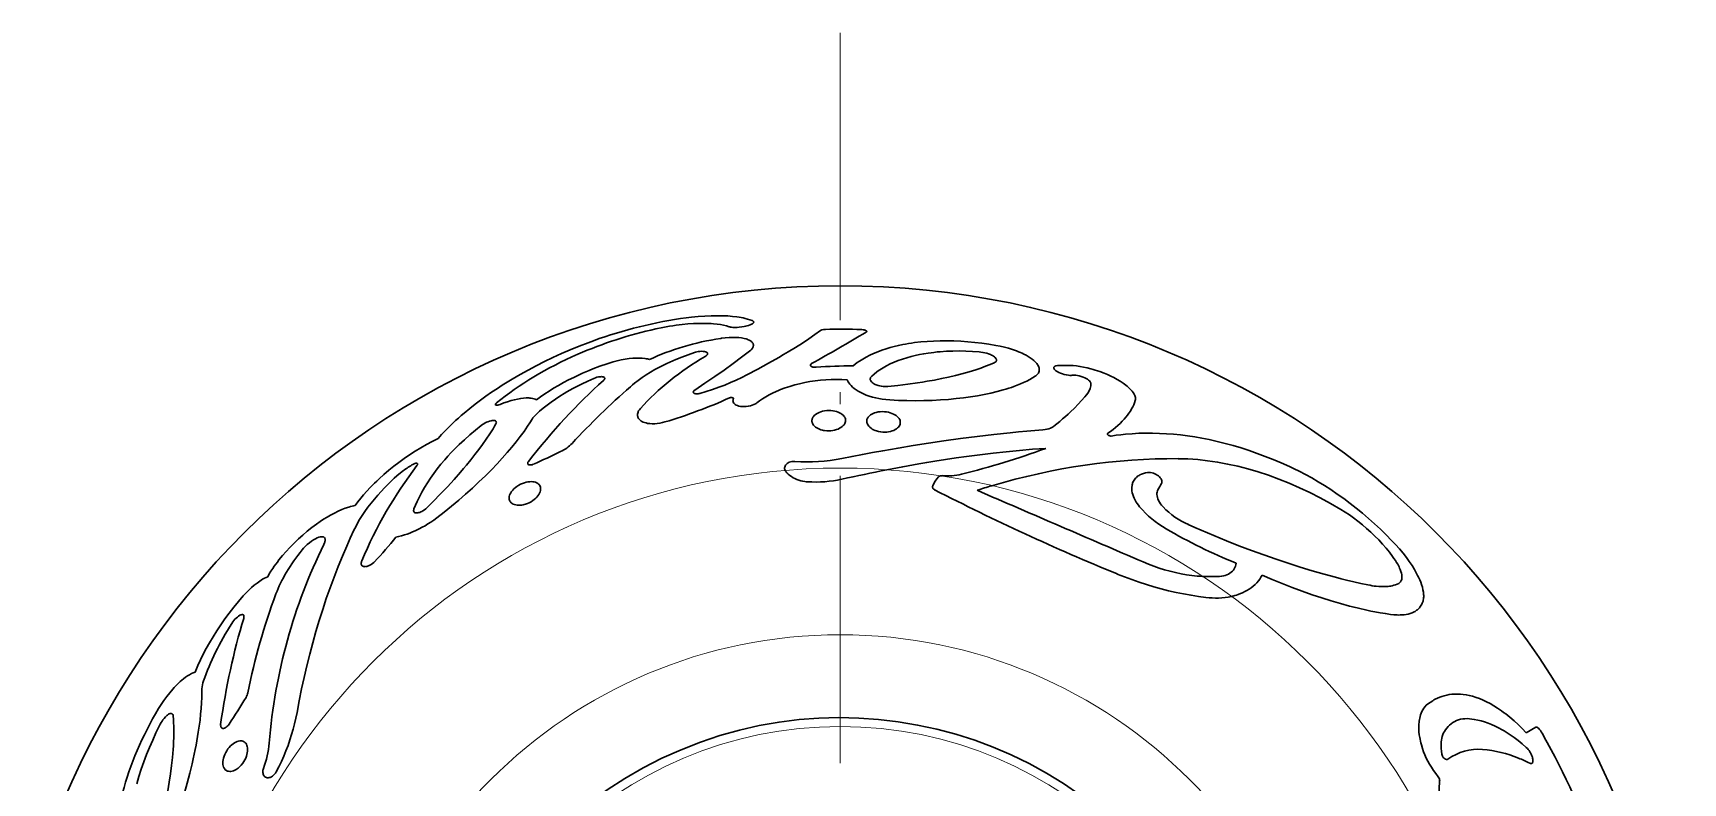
# Model space of a CAD drawing. Extents: x 0 to 594, y 0 to 575.
# Drawn here: x 213 to 281.9, y 543.2 to 574.5 of the extents above; entities that cross this region are included whole.
import ezdxf

# ---------------------------------------------------------------- set-up
doc = ezdxf.new("R2010")
doc.units = 0
doc.linetypes.add('DASHDOT', pattern=[18.5, 12, -3, 0.5, -3])

msp = doc.modelspace()

# ---------------------------------------------------------------- linework, layer by layer
at = {"color": 7, "linetype": 'DASHDOT', "lineweight": 13}
msp.add_line((246.667, 574.531), (246.667, 483.011), dxfattribs=at)
at = {"color": 7, "lineweight": 30, "ltscale": 0.011568}
msp.add_line((275.721, 545.537), (275.32, 545.306), dxfattribs=at)
at = {"color": 7, "lineweight": 30}
for points in [[(242.029, 562.265), (241.917, 562.298), (241.795, 562.327), (241.663, 562.352), (241.523, 562.372), (241.374, 562.387), (241.278, 562.394), (241.178, 562.4), (240.972, 562.405), (240.758, 562.403), (240.536, 562.394), (240.301, 562.378), (240.062, 562.354), (239.819, 562.324), (239.678, 562.304), (239.537, 562.281), (239.253, 562.23), (238.968, 562.171)], [(239.999, 562.602), (240.231, 562.634), (240.461, 562.662), (240.742, 562.69), (241.016, 562.709), (241.283, 562.721), (241.414, 562.724), (241.542, 562.725), (241.759, 562.722), (241.968, 562.713), (242.167, 562.697), (242.356, 562.675), (242.448, 562.661), (242.536, 562.646), (242.619, 562.63), (242.699, 562.612), (242.801, 562.586), (242.898, 562.557), (242.988, 562.525)], [(242.988, 562.525), (243.01, 562.516), (243.025, 562.507), (243.038, 562.497), (243.046, 562.488), (243.052, 562.479), (243.056, 562.465), (243.055, 562.45), (243.049, 562.435), (243.041, 562.423), (243.03, 562.412), (243.001, 562.389), (242.962, 562.366), (242.907, 562.341), (242.842, 562.317), (242.77, 562.296), (242.713, 562.282), (242.653, 562.27), (242.554, 562.253), (242.453, 562.242), (242.361, 562.235), (242.273, 562.234), (242.179, 562.238), (242.133, 562.243), (242.092, 562.249), (242.059, 562.256), (242.029, 562.265)], [(241.68, 561.776), (241.705, 561.78), (241.869, 561.8), (242.031, 561.813), (242.18, 561.818), (242.322, 561.815), (242.44, 561.807), (242.551, 561.794), (242.653, 561.775), (242.746, 561.751), (242.789, 561.737), (242.828, 561.722), (242.865, 561.705), (242.899, 561.688), (242.925, 561.671), (242.95, 561.654), (242.969, 561.638), (242.987, 561.621), (243.009, 561.593), (243.026, 561.564), (243.037, 561.534), (243.042, 561.503), (243.041, 561.475), (243.036, 561.446), (243.026, 561.417), (243.016, 561.396), (243.003, 561.374), (242.971, 561.33), (242.93, 561.286), (242.879, 561.243)], [(242.769, 560.248), (243.231, 560.495), (243.675, 560.738), (244.098, 560.979), (244.301, 561.098), (244.499, 561.215), (244.802, 561.401), (245.09, 561.583), (245.361, 561.762), (245.614, 561.936), (245.848, 562.106)], [(245.848, 562.106), (245.869, 562.118), (245.889, 562.127), (245.913, 562.134), (245.969, 562.146), (246.01, 562.15), (246.054, 562.153)], [(247.21, 560.627), (247.293, 560.696), (247.381, 560.763), (247.473, 560.828), (247.54, 560.872), (247.609, 560.915), (247.753, 560.998), (247.905, 561.077), (248.065, 561.151), (248.233, 561.221), (248.408, 561.286), (248.589, 561.346), (248.754, 561.395), (248.924, 561.44), (249.098, 561.482), (249.277, 561.519), (249.397, 561.541), (249.519, 561.562), (249.646, 561.582), (249.774, 561.599), (250.032, 561.629), (250.299, 561.652), (250.571, 561.667), (250.848, 561.676), (251.129, 561.677), (251.415, 561.671), (251.703, 561.657), (251.993, 561.637), (252.286, 561.609), (252.579, 561.575), (252.874, 561.534), (253.168, 561.486)], [(247.551, 562.146), (247.576, 562.145), (247.626, 562.14), (247.673, 562.132), (247.701, 562.124), (247.726, 562.115), (247.744, 562.106), (247.759, 562.096), (247.768, 562.088), (247.773, 562.08), (247.776, 562.072), (247.776, 562.065), (247.774, 562.058), (247.77, 562.051), (247.761, 562.042), (247.75, 562.034)], [(229.871, 557.597), (230.018, 557.759), (230.171, 557.919), (230.33, 558.078), (230.494, 558.237), (230.606, 558.341), (230.721, 558.445), (230.838, 558.549), (230.958, 558.651), (231.203, 558.855), (231.42, 559.026), (231.643, 559.195), (231.872, 559.362), (232.107, 559.526), (232.348, 559.688), (232.553, 559.82), (232.761, 559.951), (232.973, 560.08), (233.135, 560.175), (233.298, 560.269), (233.63, 560.453), (233.97, 560.632), (234.316, 560.806), (234.668, 560.975), (235.027, 561.139), (235.391, 561.296), (235.761, 561.448), (236.135, 561.595)], [(236.929, 560.717), (237.054, 560.758), (237.18, 560.795), (237.35, 560.84), (237.519, 560.877), (237.686, 560.908), (237.85, 560.931), (238.01, 560.947), (238.145, 560.954), (238.275, 560.955), (238.397, 560.949), (238.511, 560.937), (238.565, 560.928), (238.616, 560.918), (238.663, 560.907), (238.708, 560.894)], [(240.581, 561.186), (240.315, 561.095), (240.054, 560.999), (239.8, 560.896), (239.554, 560.789), (239.433, 560.733), (239.315, 560.676), (239.117, 560.576), (238.925, 560.471), (238.74, 560.364), (238.563, 560.253), (238.393, 560.14), (238.231, 560.024), (238.077, 559.905), (237.988, 559.832), (237.903, 559.759)], [(241.033, 561.026), (241.073, 561.054), (241.091, 561.069), (241.106, 561.084), (241.116, 561.097), (241.123, 561.11), (241.13, 561.13), (241.13, 561.15), (241.122, 561.168), (241.108, 561.185), (241.096, 561.194), (241.081, 561.203), (241.045, 561.217), (241.001, 561.228), (240.94, 561.235), (240.873, 561.236), (240.8, 561.232), (240.738, 561.224), (240.675, 561.212), (240.627, 561.2), (240.581, 561.186)], [(242.879, 561.243), (242.717, 561.116), (242.549, 560.987), (242.196, 560.724), (241.822, 560.455), (241.428, 560.18), (241.018, 559.901), (240.591, 559.618)], [(247.984, 560.199), (248.087, 560.288), (248.198, 560.374), (248.26, 560.42), (248.325, 560.464), (248.393, 560.508), (248.462, 560.55), (248.607, 560.632), (248.76, 560.709), (248.92, 560.781), (249.088, 560.848), (249.263, 560.911), (249.444, 560.968), (249.632, 561.02), (249.802, 561.062), (249.976, 561.099), (250.155, 561.133), (250.338, 561.162), (250.461, 561.179), (250.585, 561.194), (250.714, 561.208), (250.843, 561.219), (251.105, 561.237), (251.371, 561.247), (251.642, 561.25), (251.916, 561.245), (252.193, 561.233), (252.473, 561.214)], [(252.473, 561.214), (252.541, 561.206), (252.625, 561.194), (252.708, 561.176), (252.785, 561.156), (252.859, 561.133), (252.948, 561.098), (252.989, 561.08), (253.027, 561.06), (253.073, 561.032), (253.113, 561.003), (253.145, 560.973), (253.171, 560.943), (253.181, 560.927), (253.188, 560.912), (253.195, 560.892), (253.197, 560.872), (253.196, 560.853), (253.192, 560.84), (253.185, 560.826), (253.177, 560.814), (253.166, 560.801), (253.138, 560.779), (253.102, 560.76)], [(253.168, 561.486), (253.347, 561.451), (253.524, 561.41), (253.698, 561.363), (253.867, 561.311), (254.029, 561.253), (254.111, 561.22), (254.191, 561.187), (254.266, 561.153), (254.339, 561.118), (254.433, 561.069), (254.521, 561.019), (254.602, 560.967), (254.686, 560.907), (254.761, 560.846), (254.826, 560.785), (254.855, 560.753), (254.881, 560.722), (254.904, 560.691), (254.923, 560.661), (254.946, 560.621), (254.963, 560.58), (254.976, 560.541), (254.983, 560.496), (254.984, 560.452), (254.978, 560.409), (254.964, 560.368), (254.945, 560.329), (254.923, 560.297), (254.897, 560.267), (254.867, 560.239), (254.841, 560.218), (254.814, 560.198)], [(233.979, 559.212), (234.149, 559.336), (234.326, 559.459), (234.509, 559.579), (234.698, 559.696), (234.9, 559.814), (235.107, 559.929), (235.32, 560.041), (235.538, 560.149), (235.76, 560.254), (235.902, 560.318), (236.044, 560.38), (236.189, 560.44), (236.335, 560.499), (236.63, 560.612), (236.929, 560.717)], [(245.472, 560.72), (245.448, 560.703), (245.432, 560.685), (245.427, 560.675), (245.424, 560.665), (245.424, 560.649), (245.431, 560.634), (245.443, 560.619), (245.454, 560.61), (245.468, 560.601), (245.502, 560.586), (245.525, 560.58), (245.55, 560.574), (245.604, 560.568), (245.635, 560.568), (245.667, 560.569)], [(253.102, 560.76), (252.927, 560.684), (252.741, 560.611), (252.545, 560.539), (252.339, 560.47), (252.199, 560.425), (252.055, 560.382), (251.904, 560.338), (251.75, 560.296), (251.478, 560.226), (251.196, 560.16), (250.904, 560.097), (250.604, 560.038), (250.295, 559.983), (250.099, 559.951), (249.9, 559.92), (249.495, 559.863), (249.081, 559.813), (248.659, 559.77)], [(256.358, 560.236), (256.31, 560.232), (256.256, 560.232), (256.198, 560.237), (256.114, 560.249), (256.028, 560.268), (255.945, 560.293), (255.865, 560.323), (255.797, 560.353), (255.736, 560.387), (255.704, 560.407), (255.676, 560.427), (255.643, 560.454), (255.617, 560.482), (255.599, 560.508), (255.592, 560.522), (255.588, 560.536), (255.587, 560.548), (255.587, 560.559), (255.591, 560.574), (255.599, 560.588), (255.611, 560.6), (255.626, 560.61), (255.643, 560.619), (255.664, 560.626), (255.688, 560.632), (255.742, 560.639)], [(256.259, 560.648), (256.393, 560.641), (256.533, 560.627), (256.678, 560.607), (256.827, 560.58), (256.978, 560.547), (257.13, 560.509), (257.226, 560.482), (257.322, 560.454), (257.512, 560.39), (257.699, 560.319), (257.836, 560.262), (257.969, 560.202), (258.098, 560.138), (258.235, 560.064), (258.365, 559.987), (258.486, 559.907), (258.597, 559.825), (258.648, 559.784), (258.697, 559.743), (258.756, 559.688), (258.81, 559.633), (258.858, 559.578), (258.905, 559.515), (258.943, 559.453), (258.958, 559.423), (258.971, 559.393), (258.987, 559.347), (258.997, 559.302), (259.001, 559.26), (258.998, 559.219), (258.99, 559.179)], [(236.384, 560.108), (236.122, 559.992), (235.866, 559.871), (235.617, 559.744), (235.495, 559.678), (235.374, 559.611), (235.257, 559.544), (235.141, 559.475), (234.953, 559.357), (234.771, 559.237), (234.595, 559.114), (234.427, 558.989), (234.266, 558.861), (234.113, 558.731), (234.031, 558.658), (233.951, 558.583)], [(236.781, 560.023), (236.806, 560.048), (236.823, 560.073), (236.833, 560.097), (236.834, 560.115), (236.829, 560.132), (236.817, 560.146), (236.8, 560.158), (236.773, 560.169), (236.738, 560.176), (236.697, 560.178), (236.664, 560.177), (236.628, 560.174), (236.568, 560.165), (236.504, 560.15), (236.441, 560.13), (236.384, 560.108)], [(240.591, 559.618), (240.568, 559.6), (240.55, 559.582), (240.537, 559.563), (240.532, 559.546), (240.531, 559.529), (240.536, 559.514), (240.542, 559.505), (240.55, 559.496), (240.561, 559.487), (240.575, 559.479), (240.606, 559.468), (240.629, 559.463), (240.653, 559.46), (240.693, 559.459), (240.736, 559.462), (240.778, 559.47), (240.799, 559.475)], [(240.799, 559.475), (241.069, 559.556), (241.334, 559.642), (241.594, 559.733), (241.846, 559.829), (242.091, 559.928), (242.327, 560.032), (242.553, 560.138), (242.769, 560.248)], [(246.96, 560.051), (246.736, 560.06), (246.511, 560.062), (246.286, 560.057), (246.062, 560.046), (245.839, 560.027), (245.618, 560.002), (245.4, 559.97), (245.185, 559.931), (244.974, 559.885), (244.767, 559.833), (244.566, 559.774), (244.371, 559.71), (244.181, 559.639), (244.089, 559.602), (243.999, 559.563), (243.847, 559.492), (243.701, 559.418), (243.561, 559.339), (243.427, 559.257), (243.3, 559.172), (243.18, 559.083)], [(248.739, 559.208), (248.578, 559.221), (248.419, 559.242), (248.283, 559.265), (248.15, 559.293), (248.014, 559.328), (247.884, 559.367), (247.759, 559.412), (247.64, 559.461), (247.528, 559.514), (247.424, 559.571), (247.328, 559.631), (247.251, 559.687), (247.181, 559.745), (247.12, 559.804), (247.067, 559.865), (247.022, 559.926), (247.003, 559.958), (246.986, 559.989), (246.972, 560.02), (246.96, 560.051)], [(248.659, 559.77), (248.604, 559.766), (248.547, 559.765), (248.468, 559.768), (248.389, 559.777), (248.316, 559.79), (248.247, 559.807), (248.17, 559.833), (248.133, 559.848), (248.099, 559.865), (248.068, 559.882), (248.04, 559.9), (248, 559.931), (247.968, 559.964), (247.944, 559.999), (247.935, 560.016), (247.929, 560.034), (247.925, 560.052), (247.923, 560.069), (247.924, 560.092), (247.928, 560.115), (247.937, 560.137), (247.946, 560.153), (247.957, 560.169), (247.984, 560.199)], [(254.814, 560.198), (254.703, 560.128), (254.584, 560.06), (254.456, 559.993), (254.321, 559.929), (254.195, 559.874), (254.063, 559.821), (253.925, 559.769), (253.818, 559.732), (253.708, 559.695), (253.59, 559.658), (253.469, 559.623), (253.219, 559.555), (252.957, 559.492), (252.684, 559.435), (252.402, 559.382), (252.112, 559.335), (251.813, 559.294), (251.507, 559.259), (251.195, 559.23), (250.857, 559.205), (250.513, 559.187), (250.163, 559.177), (249.81, 559.174), (249.454, 559.178), (249.097, 559.189), (248.739, 559.208)], [(257.131, 559.908), (257.129, 559.921), (257.124, 559.935), (257.116, 559.952), (257.105, 559.968), (257.077, 560.001), (257.04, 560.034), (256.993, 560.067), (256.94, 560.099), (256.882, 560.129), (256.809, 560.16), (256.732, 560.187), (256.654, 560.21), (256.579, 560.226), (256.505, 560.236), (256.438, 560.24), (256.396, 560.24), (256.358, 560.236)], [(232.32, 559.085), (232.294, 559.061), (232.276, 559.039), (232.27, 559.029), (232.266, 559.019), (232.265, 559.007), (232.269, 558.997), (232.279, 558.989), (232.288, 558.985), (232.3, 558.982), (232.33, 558.982), (232.365, 558.986), (232.417, 559), (232.473, 559.02)], [(232.473, 559.02), (232.624, 559.079), (232.775, 559.132), (232.924, 559.178), (233.061, 559.215), (233.194, 559.245), (233.323, 559.267), (233.444, 559.282), (233.556, 559.289), (233.66, 559.289), (233.708, 559.286), (233.755, 559.281), (233.82, 559.27), (233.879, 559.255), (233.932, 559.235), (233.979, 559.212)], [(242.204, 559.25), (242.206, 559.258), (242.207, 559.265), (242.205, 559.273), (242.202, 559.28), (242.195, 559.287), (242.187, 559.293), (242.175, 559.299), (242.161, 559.304), (242.137, 559.308), (242.11, 559.308), (242.082, 559.304), (242.064, 559.299), (242.046, 559.292)], [(243.18, 559.083), (243.154, 559.064), (243.126, 559.046), (243.063, 559.012), (242.993, 558.983), (242.916, 558.959), (242.83, 558.94), (242.741, 558.928), (242.656, 558.925), (242.573, 558.928), (242.503, 558.936), (242.438, 558.95), (242.378, 558.969), (242.325, 558.993), (242.284, 559.018), (242.249, 559.046), (242.222, 559.077), (242.202, 559.11), (242.191, 559.143), (242.187, 559.178), (242.192, 559.214), (242.204, 559.25)], [(255.589, 558.107), (255.835, 558.309), (255.957, 558.412), (256.076, 558.516), (256.183, 558.612), (256.288, 558.709), (256.452, 558.867), (256.607, 559.025), (256.752, 559.182), (256.887, 559.337), (256.95, 559.415), (257.01, 559.492)], [(232.288, 558.213), (232.23, 558.11), (232.168, 558.005), (232.034, 557.791), (231.888, 557.57), (231.729, 557.343), (231.577, 557.134), (231.414, 556.922), (231.243, 556.706), (231.063, 556.486), (230.939, 556.338), (230.81, 556.189), (230.544, 555.888), (230.264, 555.583), (229.973, 555.278), (229.67, 554.971), (229.356, 554.664)], [(233.801, 558.403), (233.71, 558.256), (233.612, 558.105), (233.466, 557.893), (233.307, 557.677), (233.136, 557.456), (232.953, 557.231), (232.76, 557.004), (232.556, 556.774), (232.343, 556.543), (232.1, 556.29), (231.847, 556.036), (231.582, 555.781), (231.308, 555.526), (231.025, 555.272), (230.733, 555.019), (230.433, 554.769), (230.127, 554.522), (229.815, 554.279)], [(231.672, 558.139), (231.724, 558.176), (231.779, 558.212), (231.84, 558.245), (231.897, 558.272), (231.955, 558.296), (232.027, 558.321), (232.097, 558.338), (232.131, 558.343), (232.163, 558.347), (232.19, 558.347), (232.214, 558.346), (232.244, 558.341), (232.269, 558.331), (232.288, 558.318), (232.301, 558.301), (232.306, 558.285), (232.307, 558.266), (232.303, 558.246), (232.297, 558.23), (232.288, 558.213)], [(239.348, 558.285), (239.243, 558.257), (239.136, 558.235), (239.029, 558.219), (238.924, 558.211), (238.819, 558.209), (238.719, 558.215), (238.67, 558.221), (238.624, 558.228), (238.557, 558.243), (238.495, 558.261), (238.438, 558.283), (238.386, 558.308), (238.336, 558.339), (238.294, 558.374), (238.259, 558.411), (238.245, 558.431), (238.232, 558.452), (238.219, 558.481), (238.209, 558.51), (238.203, 558.541), (238.2, 558.578), (238.203, 558.615), (238.211, 558.654), (238.223, 558.692), (238.235, 558.718), (238.248, 558.744), (238.282, 558.796), (238.324, 558.848)], [(245.487, 558.328), (245.487, 558.359), (245.491, 558.389), (245.499, 558.42), (245.508, 558.443), (245.519, 558.465), (245.531, 558.488), (245.546, 558.51), (245.581, 558.551), (245.623, 558.59), (245.672, 558.626), (245.727, 558.659), (245.789, 558.688), (245.856, 558.713), (245.934, 558.736), (246.018, 558.752), (246.103, 558.763), (246.189, 558.767), (246.276, 558.764), (246.36, 558.756), (246.437, 558.742), (246.51, 558.724), (246.579, 558.7), (246.639, 558.674), (246.693, 558.644), (246.742, 558.611), (246.787, 558.572), (246.825, 558.53), (246.841, 558.509), (246.854, 558.487), (246.871, 558.453), (246.882, 558.419), (246.889, 558.385), (246.891, 558.35)], [(246.891, 558.35), (246.887, 558.305), (246.875, 558.26), (246.855, 558.216), (246.827, 558.173), (246.792, 558.132), (246.75, 558.093), (246.699, 558.055), (246.641, 558.021), (246.577, 557.99), (246.508, 557.965), (246.435, 557.944), (246.357, 557.928), (246.274, 557.918), (246.189, 557.914), (246.104, 557.916), (246.013, 557.926), (245.968, 557.934), (245.924, 557.943), (245.861, 557.961), (245.801, 557.982), (245.745, 558.007), (245.694, 558.036), (245.641, 558.071), (245.596, 558.11), (245.558, 558.151), (245.528, 558.193), (245.506, 558.238), (245.498, 558.26), (245.492, 558.282), (245.488, 558.305), (245.487, 558.328)], [(247.776, 558.331), (247.779, 558.361), (247.786, 558.392), (247.796, 558.422), (247.806, 558.444), (247.819, 558.465), (247.833, 558.487), (247.849, 558.507), (247.887, 558.546), (247.932, 558.581), (247.984, 558.614), (248.042, 558.642), (248.105, 558.667), (248.174, 558.686), (248.254, 558.703), (248.338, 558.713), (248.425, 558.717), (248.511, 558.714), (248.596, 558.705), (248.68, 558.69), (248.756, 558.67), (248.827, 558.646), (248.894, 558.617), (248.951, 558.587), (249.004, 558.553), (249.05, 558.516), (249.092, 558.473), (249.126, 558.429), (249.14, 558.406), (249.152, 558.383), (249.166, 558.349), (249.174, 558.314), (249.179, 558.279), (249.178, 558.245)], [(249.178, 558.245), (249.17, 558.2), (249.155, 558.156), (249.131, 558.113), (249.1, 558.073), (249.062, 558.034), (249.017, 557.998), (248.963, 557.965), (248.903, 557.935), (248.837, 557.91), (248.766, 557.89), (248.691, 557.874), (248.613, 557.865), (248.529, 557.861), (248.445, 557.863), (248.36, 557.872), (248.269, 557.889), (248.225, 557.9), (248.183, 557.913), (248.121, 557.936), (248.063, 557.962), (248.009, 557.991), (247.96, 558.023), (247.911, 558.063), (247.869, 558.104), (247.834, 558.148), (247.807, 558.193), (247.789, 558.239), (247.783, 558.262), (247.778, 558.285), (247.776, 558.308), (247.776, 558.331)], [(226.417, 554.804), (226.525, 554.952), (226.641, 555.1), (226.765, 555.249), (226.896, 555.398), (227.034, 555.546), (227.122, 555.637), (227.213, 555.728), (227.309, 555.82), (227.406, 555.911), (227.605, 556.09), (227.812, 556.266), (228.022, 556.434), (228.238, 556.598), (228.459, 556.758), (228.686, 556.912), (228.917, 557.062), (229.152, 557.205), (229.389, 557.343), (229.629, 557.474), (229.871, 557.597)], [(228.865, 554.652), (228.93, 554.809), (229, 554.967), (229.095, 555.162), (229.198, 555.358), (229.31, 555.553), (229.431, 555.748), (229.559, 555.942), (229.696, 556.136), (229.841, 556.328), (229.994, 556.519), (230.155, 556.709), (230.28, 556.851), (230.41, 556.992), (230.544, 557.131), (230.647, 557.235), (230.752, 557.338), (230.86, 557.441), (230.97, 557.543), (231.195, 557.745), (231.43, 557.943), (231.672, 558.139)], [(246.735, 556.762), (247.167, 556.846), (247.598, 556.928), (248.021, 557.006), (248.444, 557.082), (249.082, 557.193), (249.72, 557.299), (250.355, 557.399), (250.989, 557.493), (251.69, 557.59), (252.388, 557.68), (253.082, 557.762), (253.772, 557.835), (254.118, 557.869), (254.463, 557.901), (254.8, 557.93), (255.137, 557.957)], [(255.137, 557.957), (255.222, 557.966), (255.302, 557.981), (255.377, 558), (255.445, 558.024), (255.507, 558.053), (255.562, 558.086), (255.589, 558.107)], [(257.839, 557.813), (257.829, 557.803), (257.826, 557.791), (257.828, 557.776), (257.836, 557.761), (257.852, 557.744), (257.874, 557.727), (257.9, 557.714), (257.932, 557.703), (257.964, 557.698), (257.988, 557.699)], [(257.988, 557.699), (258.187, 557.729), (258.387, 557.754), (258.589, 557.775), (258.865, 557.797), (259.144, 557.812), (259.427, 557.819), (259.712, 557.819), (260, 557.811), (260.29, 557.796), (260.583, 557.773), (260.878, 557.743), (261.176, 557.705), (261.475, 557.66), (261.775, 557.607), (262.078, 557.547), (262.298, 557.499), (262.52, 557.447), (262.742, 557.391), (262.909, 557.346), (263.076, 557.3), (263.41, 557.2), (263.746, 557.092), (264.082, 556.975), (264.418, 556.85), (264.754, 556.717), (265.09, 556.576), (265.426, 556.427)], [(255.251, 557.183), (254.705, 557.143), (254.156, 557.097), (253.606, 557.044), (253.055, 556.984), (252.502, 556.918), (251.948, 556.846), (251.505, 556.784), (251.06, 556.719), (250.616, 556.649), (250.283, 556.594), (249.949, 556.537), (249.282, 556.418), (248.615, 556.29)], [(228.372, 556.223), (228.151, 556.031), (228.044, 555.934), (227.939, 555.836), (227.786, 555.687), (227.637, 555.537), (227.494, 555.386), (227.357, 555.234), (227.211, 555.063), (227.072, 554.893), (226.941, 554.721), (226.818, 554.549), (226.704, 554.378), (226.597, 554.207), (226.512, 554.059), (226.432, 553.911), (226.36, 553.765)], [(228.987, 556.461), (229.007, 556.491), (229.012, 556.505), (229.016, 556.517), (229.016, 556.528), (229.015, 556.537), (229.011, 556.545), (229.005, 556.551), (228.998, 556.556), (228.989, 556.559), (228.967, 556.562), (228.939, 556.559), (228.898, 556.549), (228.852, 556.53), (228.816, 556.512), (228.78, 556.49)], [(233.851, 556.518), (233.807, 556.502), (233.781, 556.495), (233.757, 556.491), (233.733, 556.489), (233.694, 556.491), (233.677, 556.494), (233.662, 556.499), (233.641, 556.511), (233.626, 556.527), (233.617, 556.546), (233.616, 556.564), (233.619, 556.582), (233.626, 556.602), (233.635, 556.618), (233.645, 556.633)], [(244.368, 556.263), (244.355, 556.297), (244.348, 556.332), (244.347, 556.367), (244.353, 556.403), (244.366, 556.442), (244.387, 556.48), (244.416, 556.516), (244.452, 556.549), (244.494, 556.578), (244.542, 556.602), (244.595, 556.621), (244.654, 556.635), (244.715, 556.641), (244.776, 556.641)], [(245.305, 555.786), (245.245, 555.791), (245.186, 555.799), (245.101, 555.813), (245.018, 555.832), (244.938, 555.855), (244.86, 555.883), (244.778, 555.918), (244.7, 555.958), (244.627, 556.003), (244.559, 556.053), (244.497, 556.106), (244.441, 556.164), (244.391, 556.224)], [(259.507, 556.175), (259.418, 556.159), (259.333, 556.136), (259.255, 556.108), (259.183, 556.073), (259.149, 556.054), (259.117, 556.034), (259.077, 556.004), (259.04, 555.973), (259.006, 555.939), (258.971, 555.899), (258.941, 555.857), (258.915, 555.812), (258.893, 555.765), (258.881, 555.732), (258.87, 555.699), (258.861, 555.665), (258.855, 555.63), (258.846, 555.558), (258.846, 555.483), (258.853, 555.406), (258.867, 555.328), (258.887, 555.253), (258.913, 555.176), (258.946, 555.099), (258.985, 555.021), (259.03, 554.943), (259.074, 554.877), (259.122, 554.811), (259.174, 554.746)], [(260.086, 555.713), (260.1, 555.74), (260.106, 555.77), (260.107, 555.803), (260.101, 555.837), (260.088, 555.872), (260.066, 555.913), (260.037, 555.954), (260, 555.994), (259.957, 556.032), (259.909, 556.067), (259.859, 556.097), (259.806, 556.123), (259.751, 556.145), (259.695, 556.161), (259.628, 556.175), (259.596, 556.178), (259.565, 556.179), (259.535, 556.178), (259.507, 556.175)], [(265.426, 556.427), (265.628, 556.332), (265.831, 556.232), (266.096, 556.094), (266.362, 555.946), (266.628, 555.791), (266.893, 555.628), (267.155, 555.459), (267.426, 555.275), (267.695, 555.084), (267.96, 554.886), (268.223, 554.682), (268.481, 554.471), (268.735, 554.255), (268.984, 554.033), (269.228, 553.806), (269.467, 553.575), (269.699, 553.34)], [(232.871, 554.985), (232.858, 555.013), (232.849, 555.042), (232.843, 555.074), (232.841, 555.098), (232.841, 555.123), (232.842, 555.148), (232.846, 555.174), (232.86, 555.226), (232.881, 555.28), (232.91, 555.333), (232.946, 555.387), (232.989, 555.44), (233.039, 555.491), (233.101, 555.545), (233.169, 555.596), (233.242, 555.642), (233.318, 555.683), (233.397, 555.718), (233.477, 555.747), (233.552, 555.767), (233.626, 555.782), (233.699, 555.791), (233.764, 555.793), (233.826, 555.789), (233.884, 555.781), (233.942, 555.765), (233.994, 555.744), (234.017, 555.731), (234.039, 555.717), (234.068, 555.694), (234.093, 555.668), (234.114, 555.64), (234.13, 555.61)], [(234.13, 555.61), (234.146, 555.568), (234.154, 555.522), (234.155, 555.474), (234.149, 555.423), (234.135, 555.371), (234.113, 555.317), (234.083, 555.261), (234.046, 555.206), (234.001, 555.151), (233.95, 555.098), (233.892, 555.048), (233.829, 555), (233.758, 554.955), (233.683, 554.915), (233.605, 554.881), (233.518, 554.85), (233.474, 554.838), (233.431, 554.827), (233.366, 554.816), (233.303, 554.81), (233.241, 554.808), (233.183, 554.811), (233.121, 554.821), (233.063, 554.836), (233.011, 554.856), (232.966, 554.882), (232.927, 554.912), (232.91, 554.929), (232.895, 554.947), (232.882, 554.965), (232.871, 554.985)], [(250.613, 555.452), (250.58, 555.473), (250.566, 555.486), (250.553, 555.499), (250.543, 555.514), (250.534, 555.529), (250.526, 555.552), (250.523, 555.575), (250.525, 555.598), (250.532, 555.62)], [(260.155, 554.737), (260.093, 554.807), (260.043, 554.873), (260, 554.939), (259.965, 555.006), (259.936, 555.072), (259.915, 555.137), (259.903, 555.196), (259.897, 555.253), (259.898, 555.308), (259.905, 555.36), (259.919, 555.409), (259.938, 555.455)], [(222.759, 551.822), (222.824, 551.937), (222.895, 552.053), (222.972, 552.171), (223.031, 552.258), (223.093, 552.345), (223.16, 552.435), (223.229, 552.525), (223.372, 552.702), (223.524, 552.877), (223.684, 553.05), (223.857, 553.227), (224.037, 553.399), (224.222, 553.565), (224.411, 553.725), (224.604, 553.877), (224.701, 553.951), (224.799, 554.022), (224.946, 554.124), (225.093, 554.22), (225.24, 554.311), (225.386, 554.396), (225.543, 554.48), (225.698, 554.557), (225.851, 554.625), (225.999, 554.684), (226.144, 554.733), (226.216, 554.755), (226.287, 554.774), (226.352, 554.79), (226.417, 554.804)], [(229.815, 554.279), (229.697, 554.191), (229.575, 554.107), (229.451, 554.026), (229.331, 553.954), (229.211, 553.886), (229.09, 553.822), (229.006, 553.78), (228.922, 553.741), (228.81, 553.692), (228.698, 553.647), (228.587, 553.606), (228.464, 553.566), (228.344, 553.531), (228.225, 553.502), (228.111, 553.479)], [(229.356, 554.664), (229.302, 554.618), (229.243, 554.576), (229.198, 554.55), (229.152, 554.527), (229.111, 554.511), (229.07, 554.499), (229.024, 554.489), (228.98, 554.486), (228.942, 554.489), (228.915, 554.497), (228.892, 554.508), (228.874, 554.524), (228.861, 554.543), (228.853, 554.566), (228.851, 554.592), (228.855, 554.621), (228.865, 554.652)], [(267.578, 554.631), (267.755, 554.522), (267.932, 554.405), (268.107, 554.28), (268.293, 554.141), (268.476, 553.994), (268.655, 553.842), (268.829, 553.685), (268.998, 553.522), (269.161, 553.357), (269.317, 553.188), (269.465, 553.017), (269.604, 552.845), (269.734, 552.673), (269.795, 552.587), (269.853, 552.501)], [(226.36, 553.765), (226.208, 553.436), (226.059, 553.104), (225.877, 552.678), (225.7, 552.245), (225.529, 551.807), (225.365, 551.362), (225.206, 550.911), (225.054, 550.455), (224.908, 549.994), (224.769, 549.528), (224.636, 549.057), (224.51, 548.582), (224.391, 548.103), (224.278, 547.62), (224.172, 547.134), (224.074, 546.644), (223.982, 546.151)], [(225.103, 553.168), (225.131, 553.231), (225.142, 553.26), (225.15, 553.289), (225.156, 553.325), (225.159, 553.358), (225.157, 553.388), (225.153, 553.405), (225.148, 553.42), (225.139, 553.438), (225.127, 553.454), (225.112, 553.467), (225.099, 553.475), (225.084, 553.482), (225.051, 553.49), (225.03, 553.492), (225.007, 553.492), (224.98, 553.49), (224.951, 553.485), (224.893, 553.47), (224.829, 553.447), (224.75, 553.409), (224.667, 553.362), (224.583, 553.307), (224.5, 553.244), (224.408, 553.167), (224.321, 553.084), (224.258, 553.016), (224.199, 552.948)], [(268.704, 551.48), (268.415, 551.542), (268.12, 551.609), (267.817, 551.681), (267.586, 551.739), (267.352, 551.8), (266.874, 551.93), (266.384, 552.071), (265.884, 552.223), (265.373, 552.386), (264.87, 552.554), (264.359, 552.732), (263.843, 552.919), (263.32, 553.117), (262.795, 553.323), (262.266, 553.539), (261.737, 553.764), (261.472, 553.88), (261.207, 553.998)], [(269.699, 553.34), (269.866, 553.163), (270.024, 552.984), (270.173, 552.804), (270.314, 552.623), (270.436, 552.454), (270.549, 552.286), (270.651, 552.12), (270.699, 552.038), (270.743, 551.956), (270.785, 551.877), (270.823, 551.798), (270.87, 551.694), (270.911, 551.593), (270.947, 551.494), (270.981, 551.384), (271.007, 551.278), (271.025, 551.176), (271.034, 551.08), (271.036, 551.033), (271.036, 550.988), (271.034, 550.945), (271.03, 550.904), (271.021, 550.85), (271.009, 550.8), (270.993, 550.752)], [(227.219, 552.45), (227.189, 552.42), (227.136, 552.376), (227.081, 552.336), (227.023, 552.302), (226.962, 552.274), (226.931, 552.263), (226.901, 552.254), (226.873, 552.248), (226.847, 552.244), (226.823, 552.242), (226.8, 552.243), (226.772, 552.246), (226.746, 552.253), (226.724, 552.264), (226.702, 552.279), (226.686, 552.298), (226.673, 552.321), (226.666, 552.347), (226.663, 552.374), (226.664, 552.404), (226.67, 552.435), (226.677, 552.459), (226.687, 552.485)], [(261.805, 551.835), (261.693, 551.842), (261.581, 551.851), (261.355, 551.876), (261.128, 551.908), (260.901, 551.949), (260.673, 551.997), (260.445, 552.052), (260.218, 552.116), (259.992, 552.186), (259.767, 552.263), (259.544, 552.348), (259.322, 552.439)], [(263.203, 552.39), (263.193, 552.325), (263.176, 552.264), (263.153, 552.205), (263.124, 552.151), (263.088, 552.099), (263.048, 552.052), (263.001, 552.009), (262.947, 551.968), (262.887, 551.932), (262.822, 551.901), (262.752, 551.876), (262.677, 551.856), (262.598, 551.842), (262.515, 551.835)], [(269.853, 552.501), (269.904, 552.421), (269.951, 552.343), (270.008, 552.236), (270.033, 552.182), (270.055, 552.129), (270.074, 552.081), (270.089, 552.035), (270.109, 551.965), (270.122, 551.899), (270.128, 551.837), (270.128, 551.779), (270.121, 551.727), (270.107, 551.68), (270.098, 551.659), (270.087, 551.638), (270.071, 551.613), (270.052, 551.591), (270.03, 551.571), (270.012, 551.558), (269.992, 551.546)], [(221.737, 551.018), (221.859, 551.152), (221.968, 551.263), (222.079, 551.367), (222.192, 551.464), (222.311, 551.558), (222.428, 551.642), (222.486, 551.68), (222.543, 551.715), (222.618, 551.756), (222.689, 551.792), (222.759, 551.822)], [(261.94, 550.957), (261.63, 550.997), (261.319, 551.046), (261.008, 551.102), (260.697, 551.166), (260.385, 551.237), (260.074, 551.316), (259.764, 551.402), (259.455, 551.495), (259.147, 551.595), (258.841, 551.702), (258.537, 551.816), (258.234, 551.936)], [(264.286, 551.888), (264.24, 551.804), (264.188, 551.723), (264.131, 551.646), (264.065, 551.569), (263.993, 551.496), (263.916, 551.427), (263.833, 551.363), (263.746, 551.302), (263.653, 551.246), (263.566, 551.199), (263.475, 551.155), (263.38, 551.115), (263.282, 551.079), (263.215, 551.057), (263.146, 551.037), (263.005, 551.001)], [(269.647, 550.249), (269.437, 550.28), (269.222, 550.316), (269.002, 550.356), (268.834, 550.389), (268.664, 550.425), (268.316, 550.505), (268.131, 550.55), (267.944, 550.598), (267.563, 550.701), (267.174, 550.815), (266.777, 550.939), (266.373, 551.073), (265.964, 551.217), (265.549, 551.371), (265.131, 551.534), (264.71, 551.706), (264.286, 551.888)], [(269.992, 551.546), (269.929, 551.514), (269.862, 551.487), (269.79, 551.464), (269.714, 551.445), (269.662, 551.435), (269.609, 551.426), (269.551, 551.419), (269.491, 551.414), (269.369, 551.409), (269.267, 551.41), (269.162, 551.415), (269.052, 551.425), (268.969, 551.435), (268.883, 551.448), (268.795, 551.463), (268.704, 551.48)], [(219.727, 547.842), (219.784, 547.98), (219.844, 548.118), (219.951, 548.352), (220.068, 548.587), (220.192, 548.823), (220.325, 549.059), (220.474, 549.311), (220.633, 549.561), (220.799, 549.81), (220.973, 550.058), (221.154, 550.303), (221.342, 550.545), (221.536, 550.784), (221.737, 551.018)], [(270.993, 550.752), (270.978, 550.715), (270.962, 550.68), (270.937, 550.634), (270.91, 550.591), (270.88, 550.551), (270.855, 550.522), (270.829, 550.494), (270.801, 550.468), (270.772, 550.443), (270.741, 550.419), (270.709, 550.397), (270.674, 550.375), (270.637, 550.355), (270.561, 550.319), (270.479, 550.289), (270.392, 550.265), (270.299, 550.246), (270.222, 550.235), (270.141, 550.227), (270.057, 550.224), (269.993, 550.223), (269.927, 550.224), (269.79, 550.233), (269.647, 550.249)], [(221.754, 550.083), (221.764, 550.122), (221.767, 550.157), (221.765, 550.188), (221.761, 550.2), (221.756, 550.212), (221.744, 550.226), (221.727, 550.236), (221.707, 550.241), (221.692, 550.242), (221.675, 550.24), (221.657, 550.236), (221.637, 550.23), (221.596, 550.211), (221.544, 550.18), (221.491, 550.14), (221.436, 550.092), (221.39, 550.045), (221.346, 549.996), (221.298, 549.935), (221.256, 549.873)], [(218.203, 546.317), (218.312, 546.491), (218.426, 546.659), (218.544, 546.822), (218.666, 546.978), (218.791, 547.125), (218.855, 547.196), (218.92, 547.264), (218.982, 547.328), (219.045, 547.389), (219.106, 547.445), (219.166, 547.498), (219.245, 547.563), (219.324, 547.623), (219.402, 547.677), (219.487, 547.731), (219.57, 547.776), (219.65, 547.813), (219.727, 547.842)], [(220.011, 547.135), (220.011, 546.96), (220.007, 546.78), (219.996, 546.556), (219.979, 546.323), (219.957, 546.083), (219.93, 545.836), (219.909, 545.671), (219.885, 545.503), (219.858, 545.326), (219.829, 545.148), (219.765, 544.789), (219.728, 544.6), (219.688, 544.408), (219.646, 544.211), (219.6, 544.013), (219.503, 543.613), (219.396, 543.206), (219.28, 542.795), (219.155, 542.379), (219.02, 541.962), (218.877, 541.543)], [(271.641, 543.471), (271.542, 543.598), (271.447, 543.73), (271.358, 543.866), (271.282, 543.992), (271.212, 544.121), (271.147, 544.251), (271.088, 544.383), (271.034, 544.516), (270.987, 544.648), (270.939, 544.803), (270.918, 544.88), (270.9, 544.957), (270.884, 545.032), (270.87, 545.107), (270.852, 545.226), (270.839, 545.342), (270.833, 545.456), (270.832, 545.566), (270.836, 545.674), (270.841, 545.735), (270.849, 545.794), (270.858, 545.853), (270.869, 545.909), (270.886, 545.982), (270.906, 546.052), (270.93, 546.118), (270.964, 546.196), (271.003, 546.269), (271.046, 546.336), (271.094, 546.397), (271.146, 546.452), (271.202, 546.501)], [(271.202, 546.501), (271.306, 546.576), (271.413, 546.645), (271.467, 546.677), (271.523, 546.707), (271.614, 546.751), (271.706, 546.791), (271.801, 546.825), (271.898, 546.854), (271.997, 546.879), (272.107, 546.9), (272.219, 546.914), (272.334, 546.922), (272.451, 546.924), (272.57, 546.919), (272.69, 546.908), (272.812, 546.89), (272.937, 546.865), (273.079, 546.829), (273.224, 546.785), (273.37, 546.732), (273.518, 546.67), (273.666, 546.6), (273.816, 546.521), (273.966, 546.434), (274.117, 546.339), (274.204, 546.281), (274.29, 546.221), (274.377, 546.158), (274.464, 546.092), (274.55, 546.024), (274.636, 545.954), (274.809, 545.806), (274.98, 545.648), (275.151, 545.482), (275.32, 545.306)], [(218.81, 546), (218.804, 546.034), (218.793, 546.062), (218.778, 546.084), (218.769, 546.092), (218.759, 546.099), (218.736, 546.108), (218.709, 546.109), (218.678, 546.104), (218.645, 546.091), (218.621, 546.079), (218.596, 546.063), (218.568, 546.043), (218.539, 546.02), (218.483, 545.967), (218.427, 545.905), (218.384, 545.851), (218.344, 545.794), (218.303, 545.731), (218.265, 545.665), (218.236, 545.609)], [(218.432, 542.131), (218.511, 542.507), (218.582, 542.876), (218.645, 543.239), (218.699, 543.593), (218.744, 543.937), (218.781, 544.272), (218.796, 544.438), (218.809, 544.6), (218.82, 544.755), (218.828, 544.905), (218.836, 545.13), (218.839, 545.345), (218.837, 545.553), (218.829, 545.751), (218.821, 545.878), (218.81, 546)], [(223.982, 546.151), (223.937, 545.92), (223.883, 545.685), (223.822, 545.449), (223.757, 545.227), (223.686, 545.004), (223.607, 544.78), (223.521, 544.556), (223.428, 544.332), (223.328, 544.109), (223.222, 543.888), (223.108, 543.669)], [(271.9, 545.357), (271.949, 545.43), (272.001, 545.498), (272.056, 545.561), (272.12, 545.624), (272.187, 545.681), (272.258, 545.732), (272.333, 545.776), (272.411, 545.814), (272.492, 545.844), (272.577, 545.868), (272.665, 545.884), (272.755, 545.893), (272.848, 545.895), (272.944, 545.89)], [(272.944, 545.89), (273.047, 545.878), (273.15, 545.862), (273.292, 545.835), (273.435, 545.799), (273.579, 545.757), (273.724, 545.707), (273.869, 545.649), (274.016, 545.585), (274.163, 545.512), (274.311, 545.433), (274.395, 545.384), (274.48, 545.333), (274.649, 545.224), (274.818, 545.105), (274.987, 544.978), (275.155, 544.842), (275.323, 544.696)], [(218.236, 545.609), (218.091, 545.306), (217.953, 545.002), (217.823, 544.696), (217.701, 544.391), (217.586, 544.085), (217.479, 543.779), (217.38, 543.474), (217.289, 543.169)], [(221.145, 545.668), (221.117, 545.629), (221.086, 545.594), (221.053, 545.563), (221.018, 545.535), (220.982, 545.513), (220.947, 545.497), (220.917, 545.489), (220.888, 545.487), (220.862, 545.491), (220.845, 545.498), (220.829, 545.508), (220.816, 545.522), (220.808, 545.535), (220.801, 545.549), (220.793, 545.579), (220.79, 545.615), (220.793, 545.654)], [(271.798, 544.407), (271.778, 544.532), (271.765, 544.654), (271.762, 544.714), (271.76, 544.774), (271.762, 544.851), (271.767, 544.925), (271.776, 544.997), (271.791, 545.079), (271.811, 545.156), (271.836, 545.229), (271.866, 545.296), (271.9, 545.357)], [(275.721, 545.537), (275.731, 545.541), (275.748, 545.541), (275.768, 545.534), (275.79, 545.522), (275.809, 545.508), (275.829, 545.491), (275.87, 545.448), (275.911, 545.396), (275.946, 545.345), (275.979, 545.29)], [(221.035, 543.727), (221.01, 543.744), (220.986, 543.764), (220.965, 543.788), (220.95, 543.807), (220.937, 543.828), (220.925, 543.851), (220.915, 543.875), (220.899, 543.926), (220.889, 543.983), (220.885, 544.044), (220.888, 544.108), (220.897, 544.176), (220.912, 544.246), (220.936, 544.324), (220.967, 544.404), (221.004, 544.482), (221.047, 544.556), (221.096, 544.628), (221.149, 544.695), (221.201, 544.753), (221.256, 544.805), (221.313, 544.85), (221.367, 544.887), (221.422, 544.917), (221.476, 544.94), (221.533, 544.958), (221.588, 544.967), (221.614, 544.969), (221.64, 544.969), (221.677, 544.965), (221.712, 544.956), (221.744, 544.944), (221.774, 544.927)], [(221.774, 544.927), (221.809, 544.899), (221.84, 544.865), (221.867, 544.825), (221.888, 544.778), (221.903, 544.727), (221.913, 544.67), (221.917, 544.606), (221.915, 544.539), (221.906, 544.469), (221.89, 544.397), (221.868, 544.324), (221.839, 544.25), (221.803, 544.174), (221.76, 544.1), (221.713, 544.03), (221.655, 543.957), (221.593, 543.892), (221.56, 543.862), (221.527, 543.834), (221.482, 543.801), (221.437, 543.771), (221.391, 543.746), (221.333, 543.721), (221.277, 543.703), (221.222, 543.693), (221.17, 543.691), (221.121, 543.696), (221.098, 543.701), (221.076, 543.708), (221.055, 543.717), (221.035, 543.727)], [(272.052, 544.2), (272.033, 544.19), (272.011, 544.186), (271.984, 544.188), (271.953, 544.198), (271.923, 544.215), (271.888, 544.243), (271.857, 544.279), (271.829, 544.322), (271.81, 544.364), (271.798, 544.407)], [(275.473, 544.508), (275.496, 544.467), (275.528, 544.405), (275.555, 544.342), (275.576, 544.281), (275.586, 544.243), (275.594, 544.207), (275.6, 544.162), (275.601, 544.122), (275.597, 544.087), (275.593, 544.071), (275.587, 544.057), (275.578, 544.042), (275.566, 544.03), (275.552, 544.021), (275.54, 544.018), (275.527, 544.016), (275.512, 544.017), (275.497, 544.021), (275.464, 544.034)], [(223.108, 543.669), (223.078, 543.618), (223.042, 543.571), (223.001, 543.529), (222.956, 543.493), (222.91, 543.464), (222.864, 543.444), (222.822, 543.432), (222.781, 543.426), (222.741, 543.427), (222.704, 543.434), (222.671, 543.447), (222.641, 543.466), (222.614, 543.491), (222.592, 543.52), (222.573, 543.558), (222.561, 543.601), (222.555, 543.648), (222.555, 543.699), (222.56, 543.738), (222.569, 543.778), (222.582, 543.819)]]:
    msp.add_lwpolyline(points, dxfattribs=at)
msp.add_circle((246.667, 528.771), 35.2, dxfattribs=at)
at = {"color": 7, "lineweight": 13}
for radius in [27.589, 20.628, 16.797]:
    msp.add_circle((246.667, 528.771), radius, dxfattribs=at)
at = {"color": 7, "lineweight": 30}
for centre, radius, start, end in [((242.785, 544.001), 18.808, 98.51917, 110.70528), ((242.692, 545.127), 17.445, 102.3241, 113.59208), ((185.386, 667.552), 122.569, 299.35489, 300.5843), ((246.667, 528.771), 33.388, 88.48194, 91.05234), ((247.119, 542.488), 18.14, 89.71393, 94.59215), ((256.094, 555.208), 5.443, 88.26828, 93.71212), ((260.586, 534.023), 34.305, 131.39184, 137.06124), ((256.567, 559.848), 0.568, 321.22993, 6.04974), ((232.927, 579.629), 22.288, 286.74419, 294.15137), ((234.541, 557.939), 0.874, 132.45015, 147.87861), ((221.043, 585.523), 31.707, 293.82726, 296.0914), ((234.271, 558.568), 1.681, 295.21845, 315.6066), ((244.031, 587.605), 32.426, 283.73414, 290.24437), ((243.529, 545.394), 18.274, 142.72753, 157.16843), ((246.667, 528.771), 32.99, 122.83352, 123.68108), ((244.584, 556.367), 0.239, 205.71989, 216.60664), ((245.303, 564.045), 7.423, 265.92811, 281.12491), ((263.689, 479.717), 78.042, 101.13662, 102.54453), ((245.632, 560.909), 5.132, 266.35033, 282.44725), ((251.76, 555.083), 1.341, 137.41535, 156.36453), ((296.051, 643.964), 99.494, 242.82615, 247.66068), ((250.894, 555.871), 0.17, 100.96842, 135.67409), ((250.912, 555.807), 0.236, 85.44026, 102.20243), ((251.136, 558.573), 2.538, 265.37231, 283.53702), ((265.002, 515.25), 42.119, 106.55561, 107.43409), ((2270.41, 5223.012), 5085.148, 246.618764, 246.703923), ((262.994, 553.876), 3.439, 147.70122, 152.6581), ((262.408, 557.505), 4.253, 220.4735, 239.91899), ((262.573, 557.067), 3.359, 223.93412, 246.01397), ((218.328, 561.053), 12.371, 315.94083, 322.2522), ((271.233, 572.469), 21.625, 239.55782, 248.20261), ((262.164, 558.125), 6.3, 266.73967, 273.20011), ((248.481, 541.672), 27.075, 159.60953, 168.69576), ((262.346, 554.105), 3.174, 262.64633, 281.9802), ((221.029, 547.107), 1.019, 159.03645, 178.44062), ((203.306, 557.741), 21.54, 325.90964, 329.42816), ((221.303, 547.119), 0.643, 328.70835, 347.40931), ((246.667, 528.771), 17.165, 28.64789, 208.64788), ((246.667, 528.771), 33.647, 28.64789, 29.40467), ((218.695, 545.25), 4.142, 339.77789, 354.79624), ((273.064, 539.502), 5.124, 67.83717, 85.16415), ((274.743, 544.083), 0.845, 30.18686, 46.61323), ((246.667, 528.771), 33.647, 19.19995, 28.64789), ((272.856, 538.949), 5.715, 62.84752, 68.00205), ((271.44, 543.297), 0.265, 356.1006, 40.94156), ((274.764, 542.888), 3.085, 172.70607, 188.12945)]:
    msp.add_arc(centre, radius, start, end, dxfattribs=at)
for centre, major_axis, ratio, start_param, end_param in [((242.118, 559.206), (5.601, 0.841), 0.460283, 1.579797, 2.154663), ((241.178, 556.658), (11.248, 2.302), 0.516337, 1.970125, 2.365327), ((254.883, 548.995), (18.351, -6.931), 0.675574, 2.640941, 2.884823), ((240.424, 546.69), (-8.594, -16.737), 0.590121, 4.139574, 4.401846), ((235.855, 559.927), (23.194, -0.371), 0.241152, 5.962525, 6.215547), ((256.602, 539.188), (20.178, 8.39), 0.764869, 1.06403, 1.43381), ((265.542, 543.407), (9.528, -11.805), 0.65344, 2.084548, 2.64997), ((239.319, 542.77), (0.263, -20.026), 0.827954, 4.155603, 4.596202), ((227.692, 552.529), (4.504, 3.535), 0.482105, 2.020473, 2.471905), ((231.531, 539.351), (1.146, -20.173), 0.545753, 4.120721, 4.363755), ((226.826, 548.983), (-6.267, -6.461), 0.54983, 5.080533, 5.410176), ((221.538, 544.558), (-3.994, -6.359), 0.501013, 4.750194, 5.283546), ((274.966, 534.529), (2.079, -10.043), 0.448847, 3.010154, 3.336787)]:
    msp.add_ellipse(centre, major_axis=major_axis, ratio=ratio, start_param=start_param, end_param=end_param, dxfattribs=at)

doc.saveas('drawing.dxf')
